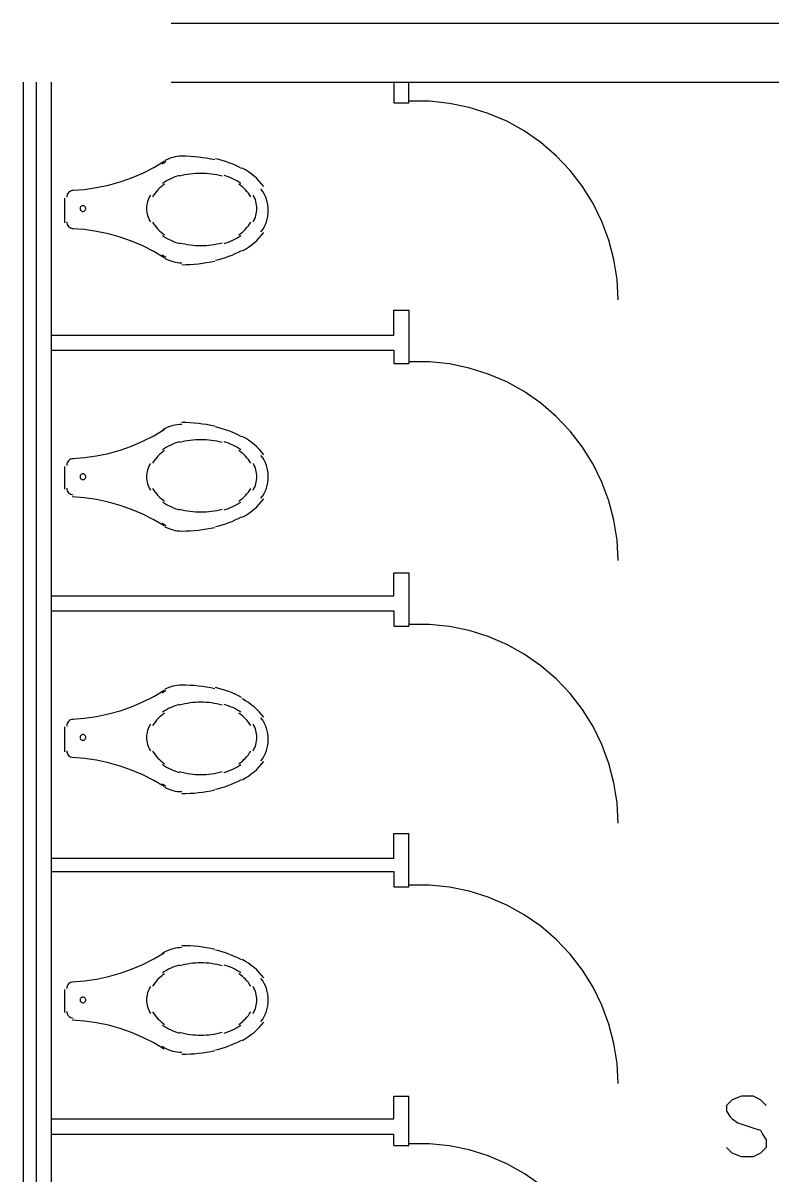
# Model space of a CAD drawing. Header units: metres. Extents: x 0 to 61, y 0 to 90.7.
# Drawn here: x 45.419 to 47.351, y 75.35 to 78.318 of the extents above; entities that cross this region are included whole.
import ezdxf

# ---------------------------------------------------------------- set-up
doc = ezdxf.new("R2010")
doc.units = ezdxf.units.M
doc.layers.add('MURO_REAL', color=7, linetype='Continuous')
doc.layers.add('PUERTA_REAL', color=7, linetype='Continuous')

msp = doc.modelspace()

# ---------------------------------------------------------------- linework, layer by layer
at = {"layer": 'MURO_REAL'}
for p, q in [((45.8008, 78.3184), (50.542, 78.3184)), ((45.4188, 78.1665), (45.4188, 74.8016)), ((45.4531, 74.8016), (45.4531, 78.1665)), ((45.4922, 74.8016), (45.4922, 78.1665)), ((45.8008, 78.1665), (50.542, 78.1665)), ((46.3739, 78.1665), (46.3739, 78.1126)), ((46.4131, 78.1126), (46.4131, 78.1665)), ((46.3739, 78.1126), (46.4131, 78.1126)), ((45.5265, 77.8041), (45.5265, 77.8678)), ((46.3739, 77.5151), (46.3739, 77.5788)), ((46.3739, 77.5788), (46.4131, 77.5788)), ((46.4131, 77.5788), (46.4131, 77.4416)), ((45.4922, 77.5151), (46.3739, 77.5151)), ((45.4922, 77.4759), (46.3739, 77.4759)), ((46.3739, 77.4759), (46.3739, 77.4416)), ((46.3739, 77.4416), (46.4131, 77.4416)), ((45.5265, 77.1184), (45.5265, 77.1771)), ((46.3739, 76.8441), (46.3739, 76.9029)), ((46.3739, 76.9029), (46.4131, 76.9029)), ((46.4131, 76.9029), (46.4131, 76.7657)), ((45.4922, 76.8441), (46.3739, 76.8441)), ((45.4922, 76.8049), (46.3739, 76.8049)), ((46.3739, 76.8049), (46.3739, 76.7657)), ((46.3739, 76.7657), (46.4131, 76.7657)), ((45.5265, 76.4424), (45.5265, 76.5061)), ((46.3739, 76.1682), (46.3739, 76.2318)), ((46.3739, 76.2318), (46.4131, 76.2318)), ((46.4131, 76.0947), (46.4131, 76.2318)), ((45.4922, 76.1682), (46.3739, 76.1682)), ((45.4922, 76.1339), (46.3739, 76.1339)), ((46.3739, 76.1339), (46.3739, 76.0947)), ((46.3739, 76.0947), (46.4131, 76.0947)), ((45.5265, 75.7714), (45.5265, 75.8302)), ((46.3739, 75.5559), (46.4131, 75.5559)), ((46.3739, 75.4971), (46.3739, 75.5559)), ((46.4131, 75.4286), (46.4131, 75.5559)), ((47.2457, 75.5461), (47.231, 75.5314)), ((47.2702, 75.5559), (47.2457, 75.5461)), ((47.2996, 75.5559), (47.2702, 75.5559)), ((47.3192, 75.5461), (47.2996, 75.5559)), ((47.3339, 75.5314), (47.3192, 75.5461)), ((47.231, 75.5314), (47.231, 75.5167)), ((47.231, 75.5167), (47.2408, 75.502)), ((45.4922, 75.4971), (46.3739, 75.4971)), ((47.2408, 75.502), (47.2457, 75.4971)), ((47.2457, 75.4971), (47.2604, 75.4873)), ((47.2604, 75.4873), (47.3045, 75.4727)), ((45.4922, 75.458), (46.3739, 75.458)), ((46.3739, 75.4286), (46.3739, 75.458)), ((47.3045, 75.4727), (47.3192, 75.4678)), ((47.3192, 75.4678), (47.3241, 75.458)), ((47.3241, 75.458), (47.3339, 75.4433)), ((46.3739, 75.4286), (46.4131, 75.4286)), ((47.2457, 75.409), (47.231, 75.4237)), ((47.3339, 75.4237), (47.3192, 75.409)), ((47.3339, 75.4433), (47.3339, 75.4237)), ((47.2702, 75.3992), (47.2457, 75.409)), ((47.2996, 75.3992), (47.2702, 75.3992)), ((47.3192, 75.409), (47.2996, 75.3992))]:
    msp.add_line(p, q, dxfattribs=at)
at = {"layer": 'PUERTA_REAL'}
for points in [[(46.7925, 77.9768), (46.7528, 78.0109), (46.7101, 78.0405), (46.6649, 78.0655), (46.6175, 78.0858), (46.5684, 78.1012), (46.5177, 78.1116), (46.4661, 78.1169), (46.4138, 78.1169)], [(45.8278, 77.9755), (45.822, 77.9753), (45.8162, 77.9748), (45.8105, 77.9739), (45.8049, 77.9726), (45.7994, 77.971), (45.794, 77.969), (45.7887, 77.9666), (45.7835, 77.964)], [(45.9127, 77.9661), (45.9023, 77.9683), (45.8917, 77.9702), (45.8811, 77.9718), (45.8705, 77.9732), (45.8599, 77.9742), (45.8492, 77.9749), (45.8385, 77.9754), (45.8278, 77.9755)], [(46.9518, 77.6057), (46.9492, 77.658), (46.9413, 77.7093), (46.9283, 77.7593), (46.9103, 77.8076), (46.8876, 77.8539), (46.8603, 77.8978), (46.8286, 77.9389), (46.7925, 77.9768)], [(45.5453, 77.8878), (45.5768, 77.8902), (45.6079, 77.8947), (45.6386, 77.9011), (45.6688, 77.9096), (45.6984, 77.9199), (45.7273, 77.9322), (45.7554, 77.9464), (45.7825, 77.9624)], [(45.7863, 77.9609), (45.7851, 77.9602), (45.784, 77.9596), (45.7829, 77.9589), (45.7817, 77.9582), (45.7806, 77.9575), (45.7795, 77.9568), (45.7784, 77.9561), (45.7773, 77.9553)], [(45.9816, 77.944), (45.9736, 77.9482), (45.9655, 77.9521), (45.9572, 77.9556), (45.9489, 77.9589), (45.9404, 77.9619), (45.9318, 77.9647), (45.9231, 77.9671), (45.9143, 77.9692)], [(46.0392, 77.8977), (46.0334, 77.9048), (46.0273, 77.9116), (46.0208, 77.9181), (46.014, 77.9242), (46.0069, 77.9299), (45.9995, 77.9353), (45.9918, 77.9403), (45.9838, 77.9448)], [(45.8217, 77.9259), (45.816, 77.9241), (45.8103, 77.9222), (45.8047, 77.92), (45.7992, 77.9176), (45.7938, 77.9149), (45.7885, 77.9121), (45.7833, 77.909), (45.7783, 77.9057)], [(45.8767, 77.9314), (45.8698, 77.9313), (45.8628, 77.931), (45.8559, 77.9304), (45.849, 77.9295), (45.8422, 77.9285), (45.8354, 77.9272), (45.8286, 77.9256), (45.8219, 77.9239)], [(45.9316, 77.9239), (45.9249, 77.9256), (45.9181, 77.9272), (45.9113, 77.9285), (45.9044, 77.9295), (45.8975, 77.9304), (45.8906, 77.931), (45.8837, 77.9313), (45.8767, 77.9314)], [(45.9801, 77.9057), (45.975, 77.909), (45.9698, 77.9121), (45.9646, 77.9149), (45.9592, 77.9176), (45.9537, 77.92), (45.9481, 77.9222), (45.9424, 77.9241), (45.9367, 77.9259)], [(45.5478, 77.8873), (45.5445, 77.8869), (45.5414, 77.8858), (45.5386, 77.8842), (45.5362, 77.8821), (45.5342, 77.8795), (45.5327, 77.8767), (45.5318, 77.8736), (45.5314, 77.8702)], [(45.7834, 77.9035), (45.7788, 77.9002), (45.7745, 77.8967), (45.7703, 77.893), (45.7663, 77.8891), (45.7625, 77.8849), (45.759, 77.8805), (45.7557, 77.876), (45.7526, 77.8713)], [(46.0057, 77.8713), (46.0027, 77.876), (45.9994, 77.8805), (45.9958, 77.8849), (45.9921, 77.8891), (45.9881, 77.893), (45.9839, 77.8967), (45.9795, 77.9002), (45.9749, 77.9035)], [(46.0506, 77.8359), (46.0503, 77.8434), (46.0494, 77.8507), (46.0479, 77.858), (46.0458, 77.865), (46.0432, 77.8719), (46.0399, 77.8786), (46.0362, 77.885), (46.0319, 77.8911)], [(45.7469, 77.8753), (45.7446, 77.8714), (45.7427, 77.8673), (45.741, 77.8631), (45.7396, 77.8587), (45.7385, 77.8543), (45.7378, 77.8499), (45.7373, 77.8454), (45.7371, 77.8408)], [(46.0212, 77.8408), (46.0211, 77.8454), (46.0206, 77.8499), (46.0198, 77.8543), (46.0187, 77.8587), (46.0174, 77.8631), (46.0157, 77.8673), (46.0137, 77.8714), (46.0115, 77.8753)], [(45.5731, 77.8482), (45.5716, 77.848), (45.5702, 77.8476), (45.569, 77.8469), (45.5679, 77.846), (45.567, 77.8449), (45.5663, 77.8437), (45.5659, 77.8423), (45.5657, 77.8408)], [(45.5657, 77.8408), (45.5659, 77.8393), (45.5663, 77.838), (45.567, 77.8367), (45.5679, 77.8356), (45.569, 77.8347), (45.5702, 77.834), (45.5716, 77.8336), (45.5731, 77.8335)], [(45.5804, 77.8408), (45.5803, 77.8423), (45.5798, 77.8437), (45.5792, 77.8449), (45.5783, 77.846), (45.5772, 77.8469), (45.5759, 77.8476), (45.5745, 77.848), (45.5731, 77.8482)], [(45.5731, 77.8335), (45.5745, 77.8336), (45.5759, 77.834), (45.5772, 77.8347), (45.5783, 77.8356), (45.5792, 77.8367), (45.5798, 77.838), (45.5803, 77.8393), (45.5804, 77.8408)], [(45.7371, 77.8408), (45.7373, 77.8363), (45.7378, 77.8317), (45.7385, 77.8273), (45.7396, 77.8229), (45.741, 77.8186), (45.7427, 77.8144), (45.7446, 77.8103), (45.7469, 77.8063)], [(46.0115, 77.8063), (46.0137, 77.8103), (46.0157, 77.8144), (46.0174, 77.8186), (46.0187, 77.8229), (46.0198, 77.8273), (46.0206, 77.8317), (46.0211, 77.8363), (46.0212, 77.8408)], [(46.0319, 77.7808), (46.0362, 77.7869), (46.0399, 77.7933), (46.0432, 77.7999), (46.0458, 77.8068), (46.0479, 77.8139), (46.0494, 77.8211), (46.0503, 77.8285), (46.0506, 77.8359)], [(45.5314, 77.8065), (45.5318, 77.8032), (45.5327, 77.8), (45.5342, 77.7972), (45.5362, 77.7947), (45.5386, 77.7926), (45.5414, 77.791), (45.5445, 77.7899), (45.5478, 77.7894)], [(45.7526, 77.8054), (45.7557, 77.8007), (45.759, 77.7962), (45.7625, 77.7918), (45.7663, 77.7877), (45.7703, 77.7837), (45.7745, 77.78), (45.7788, 77.7765), (45.7834, 77.7732)], [(45.9749, 77.7732), (45.9795, 77.7765), (45.9839, 77.78), (45.9881, 77.7837), (45.9921, 77.7877), (45.9958, 77.7918), (45.9994, 77.7962), (46.0027, 77.8007), (46.0057, 77.8054)], [(45.7825, 77.7143), (45.7554, 77.7303), (45.7273, 77.7445), (45.6984, 77.7568), (45.6688, 77.7672), (45.6386, 77.7756), (45.6079, 77.782), (45.5768, 77.7865), (45.5453, 77.7889)], [(45.7783, 77.771), (45.7833, 77.7677), (45.7885, 77.7646), (45.7938, 77.7618), (45.7992, 77.7592), (45.8047, 77.7568), (45.8103, 77.7546), (45.816, 77.7526), (45.8217, 77.7508)], [(45.9367, 77.7508), (45.9424, 77.7526), (45.9481, 77.7546), (45.9537, 77.7568), (45.9592, 77.7592), (45.9646, 77.7618), (45.9698, 77.7646), (45.975, 77.7677), (45.9801, 77.771)], [(45.9838, 77.7319), (45.9918, 77.7365), (45.9995, 77.7414), (46.0069, 77.7468), (46.014, 77.7526), (46.0208, 77.7587), (46.0273, 77.7651), (46.0334, 77.7719), (46.0392, 77.7791)], [(45.8219, 77.7528), (45.8286, 77.7511), (45.8354, 77.7496), (45.8422, 77.7483), (45.849, 77.7472), (45.8559, 77.7464), (45.8628, 77.7458), (45.8698, 77.7454), (45.8767, 77.7453)], [(45.8767, 77.7453), (45.8837, 77.7454), (45.8906, 77.7458), (45.8975, 77.7464), (45.9044, 77.7472), (45.9113, 77.7483), (45.9181, 77.7496), (45.9249, 77.7511), (45.9316, 77.7528)], [(45.7773, 77.7214), (45.7784, 77.7207), (45.7795, 77.7199), (45.7806, 77.7192), (45.7817, 77.7185), (45.7829, 77.7178), (45.784, 77.7172), (45.7851, 77.7165), (45.7863, 77.7159)], [(45.7835, 77.7127), (45.7887, 77.7101), (45.794, 77.7078), (45.7994, 77.7058), (45.8049, 77.7041), (45.8105, 77.7029), (45.8162, 77.702), (45.822, 77.7014), (45.8278, 77.7012)], [(45.9143, 77.7075), (45.9231, 77.7097), (45.9318, 77.7121), (45.9404, 77.7148), (45.9489, 77.7178), (45.9572, 77.7211), (45.9655, 77.7247), (45.9736, 77.7285), (45.9816, 77.7327)], [(45.8278, 77.6963), (45.8385, 77.6965), (45.8492, 77.6969), (45.8599, 77.6977), (45.8705, 77.6987), (45.8811, 77.7), (45.8917, 77.7016), (45.9023, 77.7035), (45.9127, 77.7057)], [(46.7925, 77.3058), (46.7528, 77.3398), (46.7101, 77.3694), (46.6649, 77.3945), (46.6175, 77.4147), (46.5684, 77.4302), (46.5177, 77.4406), (46.4661, 77.4459), (46.4138, 77.4459)], [(46.9518, 76.9347), (46.9492, 76.987), (46.9413, 77.0383), (46.9283, 77.0883), (46.9103, 77.1366), (46.8876, 77.1829), (46.8603, 77.2268), (46.8286, 77.2678), (46.7925, 77.3058)], [(45.5453, 77.1972), (45.5768, 77.1996), (45.6079, 77.2041), (45.6386, 77.2105), (45.6688, 77.219), (45.6984, 77.2293), (45.7273, 77.2416), (45.7554, 77.2558), (45.7825, 77.2718)], [(45.7863, 77.2752), (45.7851, 77.2745), (45.784, 77.2738), (45.7829, 77.2732), (45.7817, 77.2725), (45.7806, 77.2718), (45.7795, 77.2711), (45.7784, 77.2703), (45.7773, 77.2696)], [(45.8278, 77.2849), (45.822, 77.2847), (45.8162, 77.2842), (45.8105, 77.2832), (45.8049, 77.282), (45.7994, 77.2803), (45.794, 77.2784), (45.7887, 77.276), (45.7835, 77.2734)], [(45.9127, 77.2804), (45.9023, 77.2826), (45.8917, 77.2845), (45.8811, 77.2861), (45.8705, 77.2874), (45.8599, 77.2885), (45.8492, 77.2892), (45.8385, 77.2896), (45.8278, 77.2898)], [(45.9816, 77.2534), (45.9736, 77.2576), (45.9655, 77.2614), (45.9572, 77.265), (45.9489, 77.2683), (45.9404, 77.2713), (45.9318, 77.274), (45.9231, 77.2765), (45.9143, 77.2786)], [(45.8217, 77.2402), (45.816, 77.2384), (45.8103, 77.2365), (45.8047, 77.2343), (45.7992, 77.2319), (45.7938, 77.2292), (45.7885, 77.2264), (45.7833, 77.2233), (45.7783, 77.22)], [(45.8767, 77.2457), (45.8698, 77.2456), (45.8628, 77.2452), (45.8559, 77.2446), (45.849, 77.2438), (45.8422, 77.2428), (45.8354, 77.2415), (45.8286, 77.2399), (45.8219, 77.2382)], [(45.9316, 77.2382), (45.9249, 77.2399), (45.9181, 77.2415), (45.9113, 77.2428), (45.9044, 77.2438), (45.8975, 77.2446), (45.8906, 77.2452), (45.8837, 77.2456), (45.8767, 77.2457)], [(45.9801, 77.22), (45.975, 77.2233), (45.9698, 77.2264), (45.9646, 77.2292), (45.9592, 77.2319), (45.9537, 77.2343), (45.9481, 77.2365), (45.9424, 77.2384), (45.9367, 77.2402)], [(46.0392, 77.2071), (46.0334, 77.2142), (46.0273, 77.221), (46.0208, 77.2275), (46.014, 77.2336), (46.0069, 77.2393), (45.9995, 77.2447), (45.9918, 77.2496), (45.9838, 77.2542)], [(45.7834, 77.2178), (45.7788, 77.2145), (45.7745, 77.211), (45.7703, 77.2073), (45.7663, 77.2033), (45.7625, 77.1992), (45.759, 77.1948), (45.7557, 77.1903), (45.7526, 77.1856)], [(46.0057, 77.1856), (46.0027, 77.1903), (45.9994, 77.1948), (45.9958, 77.1992), (45.9921, 77.2033), (45.9881, 77.2073), (45.9839, 77.211), (45.9795, 77.2145), (45.9749, 77.2178)], [(46.0506, 77.1502), (46.0503, 77.1576), (46.0494, 77.165), (46.0479, 77.1722), (46.0458, 77.1793), (46.0432, 77.1862), (46.0399, 77.1929), (46.0362, 77.1993), (46.0319, 77.2054)], [(45.5478, 77.1967), (45.5445, 77.1962), (45.5414, 77.1952), (45.5386, 77.1935), (45.5362, 77.1914), (45.5342, 77.1889), (45.5327, 77.1861), (45.5318, 77.1829), (45.5314, 77.1796)], [(45.7469, 77.1847), (45.7446, 77.1807), (45.7427, 77.1767), (45.741, 77.1724), (45.7396, 77.1681), (45.7385, 77.1637), (45.7378, 77.1593), (45.7373, 77.1548), (45.7371, 77.1502)], [(46.0212, 77.1502), (46.0211, 77.1548), (46.0206, 77.1593), (46.0198, 77.1637), (46.0187, 77.1681), (46.0174, 77.1724), (46.0157, 77.1767), (46.0137, 77.1807), (46.0115, 77.1847)], [(45.5731, 77.1575), (45.5716, 77.1574), (45.5702, 77.157), (45.569, 77.1563), (45.5679, 77.1554), (45.567, 77.1543), (45.5663, 77.1531), (45.5659, 77.1517), (45.5657, 77.1502)], [(45.5657, 77.1502), (45.5659, 77.1487), (45.5663, 77.1473), (45.567, 77.1461), (45.5679, 77.145), (45.569, 77.1441), (45.5702, 77.1434), (45.5716, 77.143), (45.5731, 77.1429)], [(45.5804, 77.1502), (45.5803, 77.1517), (45.5798, 77.1531), (45.5792, 77.1543), (45.5783, 77.1554), (45.5772, 77.1563), (45.5759, 77.157), (45.5745, 77.1574), (45.5731, 77.1575)], [(45.5731, 77.1429), (45.5745, 77.143), (45.5759, 77.1434), (45.5772, 77.1441), (45.5783, 77.145), (45.5792, 77.1461), (45.5798, 77.1473), (45.5803, 77.1487), (45.5804, 77.1502)], [(45.7371, 77.1502), (45.7373, 77.1456), (45.7378, 77.1411), (45.7385, 77.1367), (45.7396, 77.1323), (45.741, 77.128), (45.7427, 77.1237), (45.7446, 77.1197), (45.7469, 77.1157)], [(46.0115, 77.1157), (46.0137, 77.1197), (46.0157, 77.1237), (46.0174, 77.128), (46.0187, 77.1323), (46.0198, 77.1367), (46.0206, 77.1411), (46.0211, 77.1456), (46.0212, 77.1502)], [(46.0319, 77.0951), (46.0362, 77.1011), (46.0399, 77.1075), (46.0432, 77.1142), (46.0458, 77.1211), (46.0479, 77.1282), (46.0494, 77.1354), (46.0503, 77.1428), (46.0506, 77.1502)], [(45.5314, 77.1208), (45.5318, 77.1175), (45.5327, 77.1143), (45.5342, 77.1115), (45.5362, 77.109), (45.5386, 77.1069), (45.5414, 77.1052), (45.5445, 77.1042), (45.5478, 77.1037)], [(45.7526, 77.1197), (45.7557, 77.115), (45.759, 77.1105), (45.7625, 77.1061), (45.7663, 77.102), (45.7703, 77.098), (45.7745, 77.0943), (45.7788, 77.0908), (45.7834, 77.0875)], [(45.9749, 77.0875), (45.9795, 77.0908), (45.9839, 77.0943), (45.9881, 77.098), (45.9921, 77.102), (45.9958, 77.1061), (45.9994, 77.1105), (46.0027, 77.115), (46.0057, 77.1197)], [(45.7825, 77.0237), (45.7554, 77.0397), (45.7273, 77.0539), (45.6984, 77.0662), (45.6688, 77.0766), (45.6386, 77.085), (45.6079, 77.0914), (45.5768, 77.0959), (45.5453, 77.0983)], [(45.7783, 77.0853), (45.7833, 77.082), (45.7885, 77.0789), (45.7938, 77.0761), (45.7992, 77.0734), (45.8047, 77.071), (45.8103, 77.0688), (45.816, 77.0669), (45.8217, 77.0651)], [(45.9367, 77.0651), (45.9424, 77.0669), (45.9481, 77.0688), (45.9537, 77.071), (45.9592, 77.0734), (45.9646, 77.0761), (45.9698, 77.0789), (45.975, 77.082), (45.9801, 77.0853)], [(45.9838, 77.0462), (45.9918, 77.0508), (45.9995, 77.0557), (46.0069, 77.0611), (46.014, 77.0668), (46.0208, 77.0729), (46.0273, 77.0794), (46.0334, 77.0862), (46.0392, 77.0934)], [(45.8219, 77.0671), (45.8286, 77.0654), (45.8354, 77.0638), (45.8422, 77.0625), (45.849, 77.0615), (45.8559, 77.0607), (45.8628, 77.0601), (45.8698, 77.0597), (45.8767, 77.0596)], [(45.8767, 77.0596), (45.8837, 77.0597), (45.8906, 77.0601), (45.8975, 77.0607), (45.9044, 77.0615), (45.9113, 77.0625), (45.9181, 77.0638), (45.9249, 77.0654), (45.9316, 77.0671)], [(45.7773, 77.0308), (45.7784, 77.0301), (45.7795, 77.0293), (45.7806, 77.0286), (45.7817, 77.0279), (45.7829, 77.0272), (45.784, 77.0266), (45.7851, 77.0259), (45.7863, 77.0252)], [(45.9143, 77.0218), (45.9231, 77.0239), (45.9318, 77.0264), (45.9404, 77.0291), (45.9489, 77.0321), (45.9572, 77.0354), (45.9655, 77.039), (45.9736, 77.0428), (45.9816, 77.047)], [(45.7835, 77.0221), (45.7887, 77.0195), (45.794, 77.0171), (45.7994, 77.0152), (45.8049, 77.0135), (45.8105, 77.0123), (45.8162, 77.0113), (45.822, 77.0108), (45.8278, 77.0106)], [(45.8278, 77.0106), (45.8385, 77.0108), (45.8492, 77.0112), (45.8599, 77.0119), (45.8705, 77.013), (45.8811, 77.0143), (45.8917, 77.0159), (45.9023, 77.0178), (45.9127, 77.02)], [(46.7925, 76.6299), (46.7528, 76.6639), (46.7101, 76.6935), (46.6649, 76.7185), (46.6175, 76.7388), (46.5684, 76.7543), (46.5177, 76.7647), (46.4661, 76.7699), (46.4138, 76.7699)], [(45.8278, 76.6139), (45.822, 76.6137), (45.8162, 76.6131), (45.8105, 76.6122), (45.8049, 76.6109), (45.7994, 76.6093), (45.794, 76.6073), (45.7887, 76.605), (45.7835, 76.6024)], [(45.9127, 76.6045), (45.9023, 76.6067), (45.8917, 76.6086), (45.8811, 76.6102), (45.8705, 76.6115), (45.8599, 76.6125), (45.8492, 76.6133), (45.8385, 76.6137), (45.8278, 76.6139)], [(46.9518, 76.2588), (46.9492, 76.311), (46.9413, 76.3624), (46.9283, 76.4124), (46.9103, 76.4607), (46.8876, 76.507), (46.8603, 76.5508), (46.8286, 76.5919), (46.7925, 76.6299)], [(45.5453, 76.5262), (45.5768, 76.5286), (45.6079, 76.533), (45.6386, 76.5395), (45.6688, 76.5479), (45.6984, 76.5583), (45.7273, 76.5706), (45.7554, 76.5848), (45.7825, 76.6008)], [(45.7863, 76.5992), (45.7851, 76.5986), (45.784, 76.5979), (45.7829, 76.5972), (45.7817, 76.5966), (45.7806, 76.5959), (45.7795, 76.5951), (45.7784, 76.5944), (45.7773, 76.5937)], [(45.9816, 76.5824), (45.9736, 76.5866), (45.9655, 76.5904), (45.9572, 76.594), (45.9489, 76.5973), (45.9404, 76.6003), (45.9318, 76.603), (45.9231, 76.6054), (45.9143, 76.6076)], [(45.8217, 76.5642), (45.816, 76.5625), (45.8103, 76.5605), (45.8047, 76.5583), (45.7992, 76.5559), (45.7938, 76.5533), (45.7885, 76.5504), (45.7833, 76.5474), (45.7783, 76.5441)], [(45.8767, 76.5698), (45.8698, 76.5697), (45.8628, 76.5693), (45.8559, 76.5687), (45.849, 76.5679), (45.8422, 76.5668), (45.8354, 76.5655), (45.8286, 76.564), (45.8219, 76.5622)], [(45.9316, 76.5622), (45.9249, 76.564), (45.9181, 76.5655), (45.9113, 76.5668), (45.9044, 76.5679), (45.8975, 76.5687), (45.8906, 76.5693), (45.8837, 76.5697), (45.8767, 76.5698)], [(45.9801, 76.5441), (45.975, 76.5474), (45.9698, 76.5504), (45.9646, 76.5533), (45.9592, 76.5559), (45.9537, 76.5583), (45.9481, 76.5605), (45.9424, 76.5625), (45.9367, 76.5642)], [(46.0392, 76.5311), (46.0334, 76.5383), (46.0273, 76.5451), (46.0208, 76.5515), (46.014, 76.5576), (46.0069, 76.5634), (45.9995, 76.5688), (45.9918, 76.5737), (45.9838, 76.5783)], [(45.5478, 76.5257), (45.5445, 76.5252), (45.5414, 76.5241), (45.5386, 76.5225), (45.5362, 76.5204), (45.5342, 76.5179), (45.5327, 76.5151), (45.5318, 76.5119), (45.5314, 76.5086)], [(45.7834, 76.5419), (45.7788, 76.5386), (45.7745, 76.5351), (45.7703, 76.5314), (45.7663, 76.5274), (45.7625, 76.5233), (45.759, 76.5189), (45.7557, 76.5144), (45.7526, 76.5097)], [(46.0057, 76.5097), (46.0027, 76.5144), (45.9994, 76.5189), (45.9958, 76.5233), (45.9921, 76.5274), (45.9881, 76.5314), (45.9839, 76.5351), (45.9795, 76.5386), (45.9749, 76.5419)], [(46.0506, 76.4743), (46.0503, 76.4817), (46.0494, 76.4891), (46.0479, 76.4963), (46.0458, 76.5034), (46.0432, 76.5103), (46.0399, 76.5169), (46.0362, 76.5233), (46.0319, 76.5294)], [(45.7469, 76.5137), (45.7446, 76.5097), (45.7427, 76.5056), (45.741, 76.5014), (45.7396, 76.4971), (45.7385, 76.4927), (45.7378, 76.4882), (45.7373, 76.4837), (45.7371, 76.4792)], [(46.0212, 76.4792), (46.0211, 76.4837), (46.0206, 76.4882), (46.0198, 76.4927), (46.0187, 76.4971), (46.0174, 76.5014), (46.0157, 76.5056), (46.0137, 76.5097), (46.0115, 76.5137)], [(45.5731, 76.4865), (45.5716, 76.4864), (45.5702, 76.4859), (45.569, 76.4853), (45.5679, 76.4844), (45.567, 76.4833), (45.5663, 76.482), (45.5659, 76.4807), (45.5657, 76.4792)], [(45.5657, 76.4792), (45.5659, 76.4777), (45.5663, 76.4763), (45.567, 76.4751), (45.5679, 76.474), (45.569, 76.4731), (45.5702, 76.4724), (45.5716, 76.472), (45.5731, 76.4718)], [(45.5804, 76.4792), (45.5803, 76.4807), (45.5798, 76.482), (45.5792, 76.4833), (45.5783, 76.4844), (45.5772, 76.4853), (45.5759, 76.4859), (45.5745, 76.4864), (45.5731, 76.4865)], [(45.5731, 76.4718), (45.5745, 76.472), (45.5759, 76.4724), (45.5772, 76.4731), (45.5783, 76.474), (45.5792, 76.4751), (45.5798, 76.4763), (45.5803, 76.4777), (45.5804, 76.4792)], [(45.7371, 76.4792), (45.7373, 76.4746), (45.7378, 76.4701), (45.7385, 76.4656), (45.7396, 76.4612), (45.741, 76.4569), (45.7427, 76.4527), (45.7446, 76.4486), (45.7469, 76.4447)], [(46.0115, 76.4447), (46.0137, 76.4486), (46.0157, 76.4527), (46.0174, 76.4569), (46.0187, 76.4612), (46.0198, 76.4656), (46.0206, 76.4701), (46.0211, 76.4746), (46.0212, 76.4792)], [(46.0319, 76.4191), (46.0362, 76.4252), (46.0399, 76.4316), (46.0432, 76.4383), (46.0458, 76.4452), (46.0479, 76.4522), (46.0494, 76.4595), (46.0503, 76.4668), (46.0506, 76.4743)], [(45.5314, 76.4449), (45.5318, 76.4415), (45.5327, 76.4384), (45.5342, 76.4356), (45.5362, 76.433), (45.5386, 76.4309), (45.5414, 76.4293), (45.5445, 76.4282), (45.5478, 76.4278)], [(45.7526, 76.4438), (45.7557, 76.4391), (45.759, 76.4345), (45.7625, 76.4302), (45.7663, 76.426), (45.7703, 76.4221), (45.7745, 76.4184), (45.7788, 76.4148), (45.7834, 76.4116)], [(45.9749, 76.4116), (45.9795, 76.4148), (45.9839, 76.4184), (45.9881, 76.4221), (45.9921, 76.426), (45.9958, 76.4302), (45.9994, 76.4345), (46.0027, 76.4391), (46.0057, 76.4438)], [(45.7825, 76.3527), (45.7554, 76.3687), (45.7273, 76.3829), (45.6984, 76.3952), (45.6688, 76.4055), (45.6386, 76.414), (45.6079, 76.4204), (45.5768, 76.4249), (45.5453, 76.4273)], [(45.7783, 76.4094), (45.7833, 76.4061), (45.7885, 76.403), (45.7938, 76.4002), (45.7992, 76.3975), (45.8047, 76.3951), (45.8103, 76.3929), (45.816, 76.391), (45.8217, 76.3892)], [(45.9367, 76.3892), (45.9424, 76.391), (45.9481, 76.3929), (45.9537, 76.3951), (45.9592, 76.3975), (45.9646, 76.4002), (45.9698, 76.403), (45.975, 76.4061), (45.9801, 76.4094)], [(45.9838, 76.3703), (45.9918, 76.3748), (45.9995, 76.3798), (46.0069, 76.3852), (46.014, 76.3909), (46.0208, 76.397), (46.0273, 76.4035), (46.0334, 76.4103), (46.0392, 76.4174)], [(45.8219, 76.3912), (45.8286, 76.3895), (45.8354, 76.3879), (45.8422, 76.3866), (45.849, 76.3856), (45.8559, 76.3847), (45.8628, 76.3841), (45.8698, 76.3838), (45.8767, 76.3837)], [(45.8767, 76.3837), (45.8837, 76.3838), (45.8906, 76.3841), (45.8975, 76.3847), (45.9044, 76.3856), (45.9113, 76.3866), (45.9181, 76.3879), (45.9249, 76.3895), (45.9316, 76.3912)], [(45.9143, 76.3459), (45.9231, 76.348), (45.9318, 76.3504), (45.9404, 76.3532), (45.9489, 76.3562), (45.9572, 76.3595), (45.9655, 76.363), (45.9736, 76.3669), (45.9816, 76.3711)], [(45.7773, 76.3598), (45.7784, 76.359), (45.7795, 76.3583), (45.7806, 76.3576), (45.7817, 76.3569), (45.7829, 76.3562), (45.784, 76.3555), (45.7851, 76.3549), (45.7863, 76.3542)], [(45.7835, 76.3511), (45.7887, 76.3484), (45.794, 76.3461), (45.7994, 76.3441), (45.8049, 76.3425), (45.8105, 76.3412), (45.8162, 76.3403), (45.822, 76.3398), (45.8278, 76.3396)], [(45.8278, 76.3347), (45.8385, 76.3348), (45.8492, 76.3353), (45.8599, 76.336), (45.8705, 76.337), (45.8811, 76.3384), (45.8917, 76.34), (45.9023, 76.3419), (45.9127, 76.3441)], [(46.7925, 75.9588), (46.7528, 75.9929), (46.7101, 76.0225), (46.6649, 76.0475), (46.6175, 76.0678), (46.5684, 76.0832), (46.5177, 76.0937), (46.4661, 76.0989), (46.4138, 76.0989)], [(46.9518, 75.5878), (46.9492, 75.64), (46.9413, 75.6913), (46.9283, 75.7413), (46.9103, 75.7897), (46.8876, 75.836), (46.8603, 75.8798), (46.8286, 75.9209), (46.7925, 75.9588)], [(45.7863, 75.9282), (45.7851, 75.9276), (45.784, 75.9269), (45.7829, 75.9262), (45.7817, 75.9255), (45.7806, 75.9248), (45.7795, 75.9241), (45.7784, 75.9234), (45.7773, 75.9227)], [(45.8278, 75.938), (45.822, 75.9378), (45.8162, 75.9372), (45.8105, 75.9363), (45.8049, 75.935), (45.7994, 75.9334), (45.794, 75.9314), (45.7887, 75.9291), (45.7835, 75.9264)], [(45.9127, 75.9335), (45.9023, 75.9357), (45.8917, 75.9376), (45.8811, 75.9392), (45.8705, 75.9405), (45.8599, 75.9415), (45.8492, 75.9423), (45.8385, 75.9427), (45.8278, 75.9429)], [(45.9816, 75.9065), (45.9736, 75.9106), (45.9655, 75.9145), (45.9572, 75.9181), (45.9489, 75.9214), (45.9404, 75.9244), (45.9318, 75.9271), (45.9231, 75.9295), (45.9143, 75.9316)], [(45.5453, 75.8503), (45.5768, 75.8527), (45.6079, 75.8571), (45.6386, 75.8636), (45.6688, 75.872), (45.6984, 75.8824), (45.7273, 75.8947), (45.7554, 75.9088), (45.7825, 75.9249)], [(45.8767, 75.8988), (45.8698, 75.8987), (45.8628, 75.8983), (45.8559, 75.8977), (45.849, 75.8969), (45.8422, 75.8958), (45.8354, 75.8945), (45.8286, 75.893), (45.8219, 75.8912)], [(45.9316, 75.8912), (45.9249, 75.893), (45.9181, 75.8945), (45.9113, 75.8958), (45.9044, 75.8969), (45.8975, 75.8977), (45.8906, 75.8983), (45.8837, 75.8987), (45.8767, 75.8988)], [(46.0392, 75.8601), (46.0334, 75.8672), (46.0273, 75.8741), (46.0208, 75.8805), (46.014, 75.8866), (46.0069, 75.8924), (45.9995, 75.8977), (45.9918, 75.9027), (45.9838, 75.9073)], [(45.7834, 75.8709), (45.7788, 75.8676), (45.7745, 75.8641), (45.7703, 75.8604), (45.7663, 75.8564), (45.7625, 75.8523), (45.759, 75.8479), (45.7557, 75.8434), (45.7526, 75.8386)], [(45.8217, 75.8932), (45.816, 75.8915), (45.8103, 75.8895), (45.8047, 75.8873), (45.7992, 75.8849), (45.7938, 75.8823), (45.7885, 75.8794), (45.7833, 75.8764), (45.7783, 75.8731)], [(45.9801, 75.8731), (45.975, 75.8764), (45.9698, 75.8794), (45.9646, 75.8823), (45.9592, 75.8849), (45.9537, 75.8873), (45.9481, 75.8895), (45.9424, 75.8915), (45.9367, 75.8932)], [(46.0057, 75.8386), (46.0027, 75.8434), (45.9994, 75.8479), (45.9958, 75.8523), (45.9921, 75.8564), (45.9881, 75.8604), (45.9839, 75.8641), (45.9795, 75.8676), (45.9749, 75.8709)], [(45.5478, 75.8498), (45.5445, 75.8493), (45.5414, 75.8482), (45.5386, 75.8466), (45.5362, 75.8445), (45.5342, 75.842), (45.5327, 75.8391), (45.5318, 75.836), (45.5314, 75.8326)], [(45.7469, 75.8378), (45.7446, 75.8338), (45.7427, 75.8297), (45.741, 75.8255), (45.7396, 75.8212), (45.7385, 75.8168), (45.7378, 75.8123), (45.7373, 75.8078), (45.7371, 75.8033)], [(46.0212, 75.8033), (46.0211, 75.8078), (46.0206, 75.8123), (46.0198, 75.8168), (46.0187, 75.8212), (46.0174, 75.8255), (46.0157, 75.8297), (46.0137, 75.8338), (46.0115, 75.8378)], [(46.0506, 75.8033), (46.0503, 75.8107), (46.0494, 75.8181), (46.0479, 75.8253), (46.0458, 75.8324), (46.0432, 75.8393), (46.0399, 75.8459), (46.0362, 75.8523), (46.0319, 75.8584)], [(45.5731, 75.8106), (45.5716, 75.8105), (45.5702, 75.81), (45.569, 75.8094), (45.5679, 75.8085), (45.567, 75.8074), (45.5663, 75.8061), (45.5659, 75.8047), (45.5657, 75.8033)], [(45.5804, 75.8033), (45.5803, 75.8047), (45.5798, 75.8061), (45.5792, 75.8074), (45.5783, 75.8085), (45.5772, 75.8094), (45.5759, 75.81), (45.5745, 75.8105), (45.5731, 75.8106)], [(45.5657, 75.8033), (45.5659, 75.8018), (45.5663, 75.8004), (45.567, 75.7992), (45.5679, 75.7981), (45.569, 75.7972), (45.5702, 75.7965), (45.5716, 75.7961), (45.5731, 75.7959)], [(45.5731, 75.7959), (45.5745, 75.7961), (45.5759, 75.7965), (45.5772, 75.7972), (45.5783, 75.7981), (45.5792, 75.7992), (45.5798, 75.8004), (45.5803, 75.8018), (45.5804, 75.8033)], [(45.7371, 75.8033), (45.7373, 75.7987), (45.7378, 75.7942), (45.7385, 75.7897), (45.7396, 75.7853), (45.741, 75.781), (45.7427, 75.7768), (45.7446, 75.7727), (45.7469, 75.7687)], [(46.0115, 75.7687), (46.0137, 75.7727), (46.0157, 75.7768), (46.0174, 75.781), (46.0187, 75.7853), (46.0198, 75.7897), (46.0206, 75.7942), (46.0211, 75.7987), (46.0212, 75.8033)], [(46.0319, 75.7481), (46.0362, 75.7542), (46.0399, 75.7606), (46.0432, 75.7673), (46.0458, 75.7741), (46.0479, 75.7812), (46.0494, 75.7885), (46.0503, 75.7958), (46.0506, 75.8033)], [(45.5314, 75.7739), (45.5318, 75.7705), (45.5327, 75.7674), (45.5342, 75.7645), (45.5362, 75.762), (45.5386, 75.7599), (45.5414, 75.7583), (45.5445, 75.7572), (45.5478, 75.7567)], [(45.7825, 75.6768), (45.7554, 75.6928), (45.7273, 75.707), (45.6984, 75.7192), (45.6688, 75.7296), (45.6386, 75.738), (45.6079, 75.7445), (45.5768, 75.749), (45.5453, 75.7514)], [(45.7526, 75.7728), (45.7557, 75.7681), (45.759, 75.7635), (45.7625, 75.7592), (45.7663, 75.755), (45.7703, 75.7511), (45.7745, 75.7473), (45.7788, 75.7438), (45.7834, 75.7405)], [(45.9749, 75.7405), (45.9795, 75.7438), (45.9839, 75.7473), (45.9881, 75.7511), (45.9921, 75.755), (45.9958, 75.7592), (45.9994, 75.7635), (46.0027, 75.7681), (46.0057, 75.7728)], [(45.7783, 75.7383), (45.7833, 75.7351), (45.7885, 75.732), (45.7938, 75.7291), (45.7992, 75.7265), (45.8047, 75.7241), (45.8103, 75.7219), (45.816, 75.7199), (45.8217, 75.7182)], [(45.8219, 75.7202), (45.8286, 75.7184), (45.8354, 75.7169), (45.8422, 75.7156), (45.849, 75.7145), (45.8559, 75.7137), (45.8628, 75.7131), (45.8698, 75.7128), (45.8767, 75.7127)], [(45.8767, 75.7127), (45.8837, 75.7128), (45.8906, 75.7131), (45.8975, 75.7137), (45.9044, 75.7145), (45.9113, 75.7156), (45.9181, 75.7169), (45.9249, 75.7184), (45.9316, 75.7202)], [(45.9367, 75.7182), (45.9424, 75.7199), (45.9481, 75.7219), (45.9537, 75.7241), (45.9592, 75.7265), (45.9646, 75.7291), (45.9698, 75.732), (45.975, 75.7351), (45.9801, 75.7383)], [(45.9838, 75.6992), (45.9918, 75.7038), (45.9995, 75.7088), (46.0069, 75.7142), (46.014, 75.7199), (46.0208, 75.726), (46.0273, 75.7325), (46.0334, 75.7393), (46.0392, 75.7464)], [(45.9143, 75.6749), (45.9231, 75.677), (45.9318, 75.6794), (45.9404, 75.6821), (45.9489, 75.6851), (45.9572, 75.6884), (45.9655, 75.692), (45.9736, 75.6959), (45.9816, 75.7)], [(45.7773, 75.6839), (45.7784, 75.6831), (45.7795, 75.6824), (45.7806, 75.6817), (45.7817, 75.681), (45.7829, 75.6803), (45.784, 75.6796), (45.7851, 75.679), (45.7863, 75.6783)], [(45.7835, 75.6801), (45.7887, 75.6774), (45.794, 75.6751), (45.7994, 75.6731), (45.8049, 75.6715), (45.8105, 75.6702), (45.8162, 75.6693), (45.822, 75.6688), (45.8278, 75.6686)], [(45.8278, 75.6637), (45.8385, 75.6638), (45.8492, 75.6643), (45.8599, 75.665), (45.8705, 75.666), (45.8811, 75.6673), (45.8917, 75.669), (45.9023, 75.6709), (45.9127, 75.6731)], [(46.7925, 75.2927), (46.7528, 75.3268), (46.7101, 75.3564), (46.6649, 75.3814), (46.6175, 75.4017), (46.5684, 75.4171), (46.5177, 75.4275), (46.4661, 75.4328), (46.4138, 75.4328)]]:
    msp.add_lwpolyline(points, dxfattribs=at)

doc.saveas('drawing.dxf')
